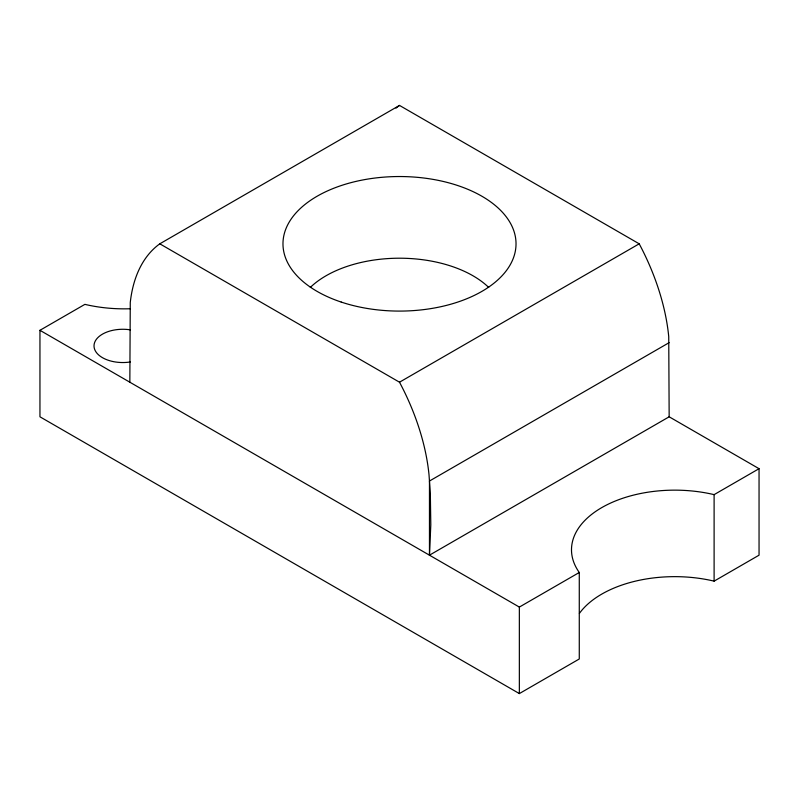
<?xml version="1.0" encoding="UTF-8"?>
<svg xmlns="http://www.w3.org/2000/svg" width="799" height="799" viewBox="0 0 799 799"><rect width="100%" height="100%" fill="white"/><g stroke="black" fill="none" stroke-linecap="round" stroke-linejoin="round"><path stroke-width="1.2" d="M579.385 613.422A103.281 59.635 0 0 1 714.106 581.143L759.05 555.185L759.05 468.693L669.163 416.798L429.463 555.185L430.811 524.793L430.331 493.303L429.033 474.976A169.857 98.067 60 0 0 399.5 382.202L159.8 243.815A169.857 98.067 60 0 0 130.267 302.491L129.838 382.202M159.8 243.815L399.5 105.418L639.2 243.815A169.857 98.067 60 0 1 668.733 336.589L669.163 416.798M759.05 468.693L714.106 494.641A103.281 59.635 0 0 0 601.747 507.615A103.281 59.635 0 0 0 579.275 572.484L579.275 658.985L519.35 693.582L39.95 416.798L39.95 330.307L84.894 304.359A103.281 59.635 0 0 0 130.307 308.744M399.5 382.202L639.2 243.815M669.163 342.641L429.463 481.028L429.463 555.185M39.95 330.307L519.35 607.08L579.275 572.484M714.106 494.641L714.106 581.143M519.35 607.08L519.35 693.582M395.994 108.155A169.857 98.067 60 0 1 399.5 105.418M130.297 361.977A28.814 16.639 0 0 1 94.022 345.907A28.814 16.639 0 0 1 130.297 329.837M310.312 287.41A103.92 59.995 0 0 1 488.688 287.41M341.233 302.072A116.524 67.276 0 0 0 516.024 243.815A116.524 67.276 0 0 0 341.233 185.548A116.524 67.276 0 0 0 341.233 302.072"/></g></svg>
